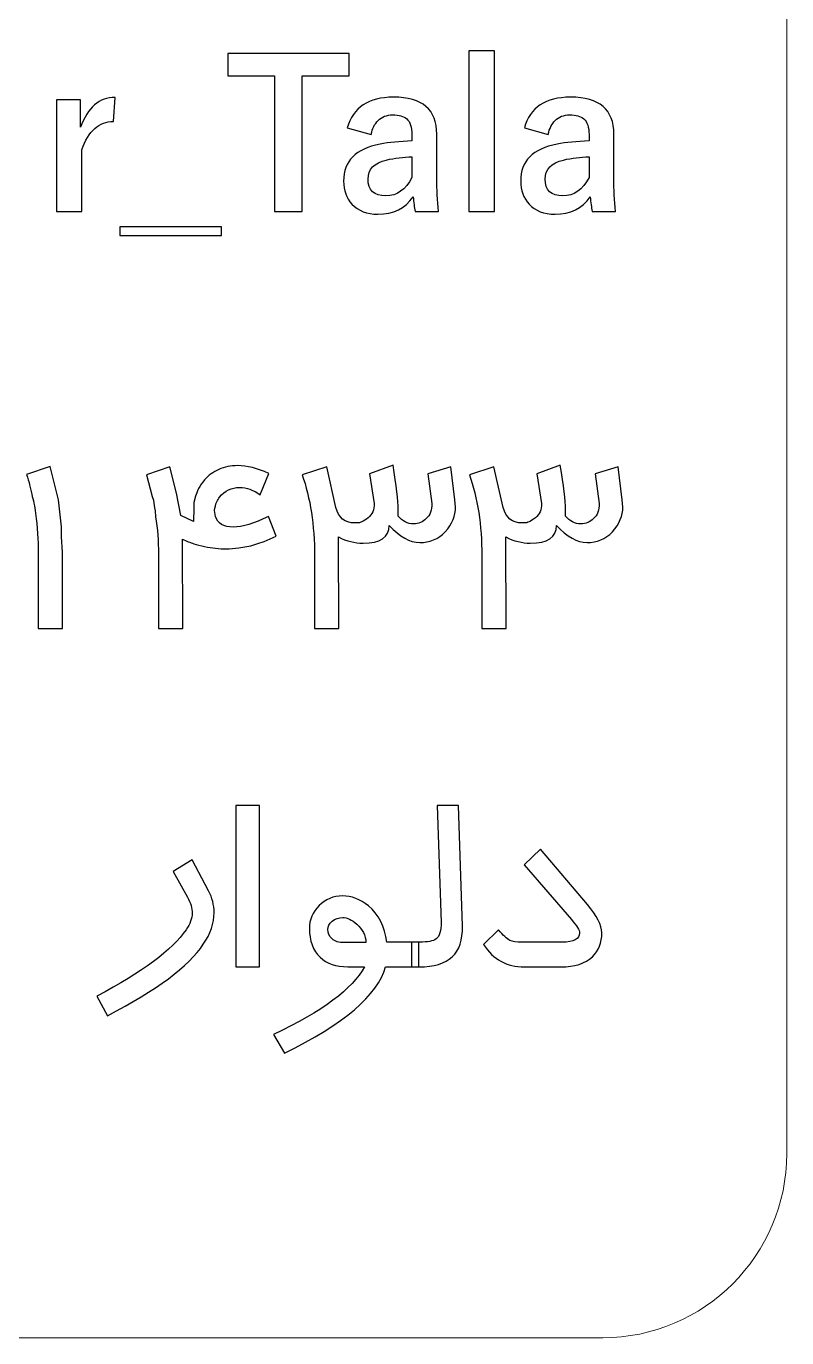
# Model space of a CAD drawing. Header units: millimetres. Extents: x -138.6 to -38.8, y 60 to 134.7.
# Drawn here: x -51.24 to -38.85, y 94.71 to 116.08 of the extents above; entities that cross this region are included whole.
import ezdxf

# ---------------------------------------------------------------- set-up
doc = ezdxf.new("R2010")
doc.units = ezdxf.units.MM
doc.header["$MEASUREMENT"] = 0
doc.layers.add('Layer 1', color=7, linetype='Continuous')

msp = doc.modelspace()

# ---------------------------------------------------------------- linework, layer by layer
at = {"layer": 'Layer 1', "color": 250, "lineweight": 18}
msp.add_open_spline([(-75.8499, 134.7069), (-75.8499, 134.7069), (-41.8499, 134.7069), (-41.8499, 134.7069), (-40.1976, 134.7069), (-38.8499, 133.3592), (-38.8499, 131.7069), (-38.8499, 131.7069), (-38.8499, 97.7069), (-38.8499, 97.7069), (-38.8499, 96.0546), (-40.1976, 94.7069), (-41.8499, 94.7069), (-41.8499, 94.7069), (-75.8499, 94.7069), (-75.8499, 94.7069), (-77.5022, 94.7069), (-78.8499, 96.0546), (-78.8499, 97.7069), (-78.8499, 97.7069), (-78.8499, 131.7069), (-78.8499, 131.7069), (-78.8499, 133.3592), (-77.5022, 134.7069), (-75.8499, 134.7069)], degree=3, knots=[0, 0, 0, 0, 0.125, 0.125, 0.125, 0.25, 0.25, 0.25, 0.375, 0.375, 0.375, 0.5, 0.5, 0.5, 0.625, 0.625, 0.625, 0.75, 0.75, 0.75, 0.875, 0.875, 0.875, 1, 1, 1, 1], dxfattribs=at)
at = {"layer": 'Layer 1', "color": 250}
for points, knots in [([(-45.9826, 115.6298), (-45.9826, 115.6298), (-45.9826, 115.2689), (-45.9826, 115.2689), (-45.9826, 115.2689), (-46.7486, 115.2689), (-46.7486, 115.2689), (-46.7486, 115.2689), (-46.7486, 113.0565), (-46.7486, 113.0565), (-46.7486, 113.0565), (-47.2002, 113.0565), (-47.2002, 113.0565), (-47.2002, 113.0565), (-47.2002, 115.2689), (-47.2002, 115.2689), (-47.2002, 115.2689), (-47.9596, 115.2689), (-47.9596, 115.2689), (-47.9596, 115.2689), (-47.9596, 115.6298), (-47.9596, 115.6298), (-47.9596, 115.6298), (-45.9826, 115.6298), (-45.9826, 115.6298)], [0, 0, 0, 0, 0.125, 0.125, 0.125, 0.25, 0.25, 0.25, 0.375, 0.375, 0.375, 0.5, 0.5, 0.5, 0.625, 0.625, 0.625, 0.75, 0.75, 0.75, 0.875, 0.875, 0.875, 1, 1, 1, 1]), ([(-43.611, 115.6762), (-43.611, 115.6762), (-43.611, 113.0565), (-43.611, 113.0565), (-43.611, 113.0565), (-44.0288, 113.0565), (-44.0288, 113.0565), (-44.0288, 113.0565), (-44.0288, 115.6762), (-44.0288, 115.6762), (-44.0288, 115.6762), (-43.611, 115.6762), (-43.611, 115.6762)], [0, 0, 0, 0, 0.25, 0.25, 0.25, 0.5, 0.5, 0.5, 0.75, 0.75, 0.75, 1, 1, 1, 1]), ([(-49.7961, 114.9168), (-49.7961, 114.9168), (-49.8237, 114.5249), (-49.8237, 114.5249), (-50.0559, 114.5249), (-50.2278, 114.3713), (-50.3405, 114.0635), (-50.3405, 114.0635), (-50.3405, 113.0565), (-50.3405, 113.0565), (-50.3405, 113.0565), (-50.7517, 113.0565), (-50.7517, 113.0565), (-50.7517, 113.0565), (-50.7517, 114.877), (-50.7517, 114.877), (-50.7517, 114.877), (-50.3598, 114.877), (-50.3598, 114.877), (-50.3598, 114.877), (-50.3598, 114.4293), (-50.3598, 114.4293), (-50.2421, 114.7543), (-50.0542, 114.9168), (-49.7961, 114.9168)], [0, 0, 0, 0, 0.125, 0.125, 0.125, 0.25, 0.25, 0.25, 0.375, 0.375, 0.375, 0.5, 0.5, 0.5, 0.625, 0.625, 0.625, 0.75, 0.75, 0.75, 0.875, 0.875, 0.875, 1, 1, 1, 1]), ([(-46.0119, 114.4183), (-45.9179, 114.7527), (-45.667, 114.9201), (-45.2591, 114.9201), (-44.7882, 114.9201), (-44.5533, 114.7189), (-44.5533, 114.316), (-44.5533, 114.316), (-44.5533, 113.5942), (-44.5533, 113.5942), (-44.5533, 113.4179), (-44.5434, 113.2389), (-44.524, 113.0565), (-44.524, 113.0565), (-44.9076, 113.0565), (-44.9076, 113.0565), (-44.9198, 113.1244), (-44.9297, 113.204), (-44.9385, 113.2952), (-45.069, 113.1073), (-45.2602, 113.0134), (-45.5117, 113.0134), (-45.6918, 113.0134), (-45.8333, 113.0686), (-45.9361, 113.1786), (-46.0268, 113.2759), (-46.0721, 113.4008), (-46.0721, 113.5544), (-46.0721, 113.8783), (-45.8737, 114.0789), (-45.478, 114.1552), (-45.3309, 114.1834), (-45.1574, 114.2005), (-44.9579, 114.2072), (-44.9579, 114.2072), (-44.9579, 114.3105), (-44.9579, 114.3105), (-44.9579, 114.431), (-44.9866, 114.5167), (-45.0436, 114.5675), (-45.0933, 114.6106), (-45.1701, 114.6316), (-45.2735, 114.6316), (-45.3685, 114.6316), (-45.4476, 114.6012), (-45.51, 114.5399), (-45.5675, 114.4835), (-45.6045, 114.4083), (-45.6217, 114.3133), (-45.6217, 114.3133), (-46.0119, 114.4183), (-46.0119, 114.4183)], [0, 0, 0, 0, 0.0588235, 0.0588235, 0.0588235, 0.1176471, 0.1176471, 0.1176471, 0.1764706, 0.1764706, 0.1764706, 0.2352941, 0.2352941, 0.2352941, 0.2941176, 0.2941176, 0.2941176, 0.3529412, 0.3529412, 0.3529412, 0.4117647, 0.4117647, 0.4117647, 0.4705882, 0.4705882, 0.4705882, 0.5294118, 0.5294118, 0.5294118, 0.5882353, 0.5882353, 0.5882353, 0.6470588, 0.6470588, 0.6470588, 0.7058824, 0.7058824, 0.7058824, 0.7647059, 0.7647059, 0.7647059, 0.8235294, 0.8235294, 0.8235294, 0.8823529, 0.8823529, 0.8823529, 0.9411765, 0.9411765, 0.9411765, 1, 1, 1, 1]), ([(-43.1263, 114.4183), (-43.0323, 114.7527), (-42.7814, 114.9201), (-42.3735, 114.9201), (-41.9026, 114.9201), (-41.6677, 114.7189), (-41.6677, 114.316), (-41.6677, 114.316), (-41.6677, 113.5942), (-41.6677, 113.5942), (-41.6677, 113.4179), (-41.6578, 113.2389), (-41.6384, 113.0565), (-41.6384, 113.0565), (-42.022, 113.0565), (-42.022, 113.0565), (-42.0342, 113.1244), (-42.0441, 113.204), (-42.0529, 113.2952), (-42.1834, 113.1073), (-42.3746, 113.0134), (-42.6261, 113.0134), (-42.8062, 113.0134), (-42.9477, 113.0686), (-43.0505, 113.1786), (-43.1412, 113.2759), (-43.1865, 113.4008), (-43.1865, 113.5544), (-43.1865, 113.8783), (-42.9881, 114.0789), (-42.5924, 114.1552), (-42.4453, 114.1834), (-42.2718, 114.2005), (-42.0723, 114.2072), (-42.0723, 114.2072), (-42.0723, 114.3105), (-42.0723, 114.3105), (-42.0723, 114.431), (-42.101, 114.5167), (-42.158, 114.5675), (-42.2077, 114.6106), (-42.2845, 114.6316), (-42.3879, 114.6316), (-42.4829, 114.6316), (-42.562, 114.6012), (-42.6244, 114.5399), (-42.6819, 114.4835), (-42.7189, 114.4083), (-42.7361, 114.3133), (-42.7361, 114.3133), (-43.1263, 114.4183), (-43.1263, 114.4183)], [0, 0, 0, 0, 0.0588235, 0.0588235, 0.0588235, 0.1176471, 0.1176471, 0.1176471, 0.1764706, 0.1764706, 0.1764706, 0.2352941, 0.2352941, 0.2352941, 0.2941176, 0.2941176, 0.2941176, 0.3529412, 0.3529412, 0.3529412, 0.4117647, 0.4117647, 0.4117647, 0.4705882, 0.4705882, 0.4705882, 0.5294118, 0.5294118, 0.5294118, 0.5882353, 0.5882353, 0.5882353, 0.6470588, 0.6470588, 0.6470588, 0.7058824, 0.7058824, 0.7058824, 0.7647059, 0.7647059, 0.7647059, 0.8235294, 0.8235294, 0.8235294, 0.8823529, 0.8823529, 0.8823529, 0.9411765, 0.9411765, 0.9411765, 1, 1, 1, 1]), ([(-44.9579, 113.9496), (-45.0972, 113.9463), (-45.2364, 113.9286), (-45.3757, 113.896), (-45.5741, 113.8485), (-45.6736, 113.7457), (-45.6736, 113.5865), (-45.6736, 113.403), (-45.5763, 113.3113), (-45.3823, 113.3113), (-45.2049, 113.3113), (-45.0634, 113.4113), (-44.9579, 113.6108), (-44.9579, 113.6108), (-44.9579, 113.9496), (-44.9579, 113.9496)], [0, 0, 0, 0, 0.2, 0.2, 0.2, 0.4, 0.4, 0.4, 0.6, 0.6, 0.6, 0.8, 0.8, 0.8, 1, 1, 1, 1]), ([(-42.0723, 113.9496), (-42.2116, 113.9463), (-42.3508, 113.9286), (-42.4901, 113.896), (-42.6885, 113.8485), (-42.788, 113.7457), (-42.788, 113.5865), (-42.788, 113.403), (-42.6907, 113.3113), (-42.4967, 113.3113), (-42.3193, 113.3113), (-42.1778, 113.4113), (-42.0723, 113.6108), (-42.0723, 113.6108), (-42.0723, 113.9496), (-42.0723, 113.9496)], [0, 0, 0, 0, 0.2, 0.2, 0.2, 0.4, 0.4, 0.4, 0.6, 0.6, 0.6, 0.8, 0.8, 0.8, 1, 1, 1, 1]), ([(-48.0618, 112.8078), (-48.0618, 112.8078), (-48.0618, 112.6652), (-48.0618, 112.6652), (-48.0618, 112.6652), (-49.7198, 112.6652), (-49.7198, 112.6652), (-49.7198, 112.6652), (-49.7198, 112.8078), (-49.7198, 112.8078), (-49.7198, 112.8078), (-48.0618, 112.8078), (-48.0618, 112.8078)], [0, 0, 0, 0, 0.25, 0.25, 0.25, 0.5, 0.5, 0.5, 0.75, 0.75, 0.75, 1, 1, 1, 1]), ([(-50.6527, 106.2626), (-50.6527, 106.2626), (-51.0485, 106.2626), (-51.0485, 106.2626), (-51.0485, 106.2626), (-51.0485, 107.5067), (-51.0485, 107.5067), (-51.0485, 107.6987), (-51.0638, 107.9109), (-51.0934, 108.1427), (-51.1061, 108.2535), (-51.1272, 108.3566), (-51.1551, 108.4531), (-51.1551, 108.4531), (-51.1898, 108.6019), (-51.1898, 108.6019), (-51.1991, 108.6569), (-51.2169, 108.7136), (-51.2414, 108.7736), (-51.2414, 108.7736), (-50.8557, 108.903), (-50.8557, 108.903), (-50.8557, 108.903), (-50.7187, 108.3583), (-50.7187, 108.3583), (-50.7187, 108.3583), (-50.6713, 107.9194), (-50.6713, 107.9194), (-50.6713, 107.9194), (-50.6713, 107.8424), (-50.6713, 107.8424), (-50.6713, 107.8424), (-50.6671, 107.7579), (-50.6671, 107.7579), (-50.6671, 107.7579), (-50.6527, 107.5067), (-50.6527, 107.5067), (-50.6527, 107.5067), (-50.6527, 106.2626), (-50.6527, 106.2626)], [0, 0, 0, 0, 0.0769231, 0.0769231, 0.0769231, 0.1538462, 0.1538462, 0.1538462, 0.2307692, 0.2307692, 0.2307692, 0.3076923, 0.3076923, 0.3076923, 0.3846154, 0.3846154, 0.3846154, 0.4615385, 0.4615385, 0.4615385, 0.5384615, 0.5384615, 0.5384615, 0.6153846, 0.6153846, 0.6153846, 0.6923077, 0.6923077, 0.6923077, 0.7692308, 0.7692308, 0.7692308, 0.8461538, 0.8461538, 0.8461538, 0.9230769, 0.9230769, 0.9230769, 1, 1, 1, 1]), ([(-47.1699, 107.7655), (-47.1699, 107.7655), (-47.2663, 107.7232), (-47.2663, 107.7232), (-47.2663, 107.7232), (-47.3678, 107.6834), (-47.3678, 107.6834), (-47.3678, 107.6834), (-47.4693, 107.6488), (-47.4693, 107.6488), (-47.4693, 107.6488), (-47.586, 107.6115), (-47.586, 107.6115), (-47.586, 107.6115), (-47.7788, 107.5769), (-47.7788, 107.5769), (-47.8516, 107.5667), (-47.9192, 107.5616), (-47.9827, 107.5616), (-48.0977, 107.5616), (-48.2161, 107.5743), (-48.3379, 107.5989), (-48.4005, 107.6115), (-48.4588, 107.6276), (-48.5146, 107.6454), (-48.5705, 107.6631), (-48.6322, 107.6877), (-48.699, 107.719), (-48.699, 107.719), (-48.6931, 106.2626), (-48.6931, 106.2626), (-48.6931, 106.2626), (-49.0889, 106.2626), (-49.0889, 106.2626), (-49.0889, 106.2626), (-49.0889, 107.4745), (-49.0889, 107.4745), (-49.0889, 107.6877), (-49.1041, 107.8906), (-49.1354, 108.0843), (-49.1354, 108.0843), (-49.143, 108.1782), (-49.143, 108.1782), (-49.143, 108.1782), (-49.1557, 108.2306), (-49.1557, 108.2306), (-49.1557, 108.2306), (-49.1633, 108.3076), (-49.1633, 108.3076), (-49.1633, 108.3076), (-49.1726, 108.355), (-49.1726, 108.355), (-49.1726, 108.355), (-49.1904, 108.4142), (-49.1904, 108.4142), (-49.1904, 108.4142), (-49.2817, 108.7685), (-49.2817, 108.7685), (-49.2817, 108.7685), (-48.9028, 108.8971), (-48.9028, 108.8971), (-48.9028, 108.8971), (-48.7971, 108.4708), (-48.7971, 108.4708), (-48.7971, 108.4708), (-48.7252, 108.1046), (-48.7252, 108.1046), (-48.7252, 108.1046), (-48.518, 108.0074), (-48.518, 108.0074), (-48.518, 108.0074), (-48.5104, 108.2306), (-48.5104, 108.2306), (-48.5104, 108.2738), (-48.5104, 108.3017), (-48.5104, 108.3144), (-48.5104, 108.3144), (-48.485, 108.4167), (-48.485, 108.4167), (-48.4757, 108.4539), (-48.458, 108.4962), (-48.4343, 108.5427), (-48.4098, 108.5884), (-48.3776, 108.6357), (-48.3379, 108.684), (-48.2744, 108.7567), (-48.1975, 108.8134), (-48.1061, 108.8548), (-48.0156, 108.8962), (-47.9125, 108.9165), (-47.7991, 108.9165), (-47.6469, 108.9165), (-47.4777, 108.8742), (-47.2908, 108.7905), (-47.2908, 108.7905), (-47.4245, 108.4548), (-47.4245, 108.4548), (-47.4245, 108.4548), (-47.4295, 108.4395), (-47.4295, 108.4395), (-47.5403, 108.5207), (-47.6537, 108.5613), (-47.7695, 108.5613), (-47.8981, 108.5613), (-48.0063, 108.508), (-48.0935, 108.4015), (-48.1104, 108.3803), (-48.1247, 108.355), (-48.1383, 108.3254), (-48.1577, 108.2814), (-48.1704, 108.234), (-48.1755, 108.185), (-48.1755, 108.185), (-48.1577, 108.0894), (-48.1577, 108.0894), (-48.1231, 107.9744), (-48.0275, 107.9169), (-47.871, 107.9169), (-47.7205, 107.9169), (-47.5285, 107.9744), (-47.2959, 108.0894), (-47.2959, 108.0894), (-47.1699, 107.7655), (-47.1699, 107.7655)], [0, 0, 0, 0, 0.0243902, 0.0243902, 0.0243902, 0.0487805, 0.0487805, 0.0487805, 0.0731707, 0.0731707, 0.0731707, 0.097561, 0.097561, 0.097561, 0.1219512, 0.1219512, 0.1219512, 0.1463415, 0.1463415, 0.1463415, 0.1707317, 0.1707317, 0.1707317, 0.195122, 0.195122, 0.195122, 0.2195122, 0.2195122, 0.2195122, 0.2439024, 0.2439024, 0.2439024, 0.2682927, 0.2682927, 0.2682927, 0.2926829, 0.2926829, 0.2926829, 0.3170732, 0.3170732, 0.3170732, 0.3414634, 0.3414634, 0.3414634, 0.3658537, 0.3658537, 0.3658537, 0.3902439, 0.3902439, 0.3902439, 0.4146341, 0.4146341, 0.4146341, 0.4390244, 0.4390244, 0.4390244, 0.4634146, 0.4634146, 0.4634146, 0.4878049, 0.4878049, 0.4878049, 0.5121951, 0.5121951, 0.5121951, 0.5365854, 0.5365854, 0.5365854, 0.5609756, 0.5609756, 0.5609756, 0.5853659, 0.5853659, 0.5853659, 0.6097561, 0.6097561, 0.6097561, 0.6341463, 0.6341463, 0.6341463, 0.6585366, 0.6585366, 0.6585366, 0.6829268, 0.6829268, 0.6829268, 0.7073171, 0.7073171, 0.7073171, 0.7317073, 0.7317073, 0.7317073, 0.7560976, 0.7560976, 0.7560976, 0.7804878, 0.7804878, 0.7804878, 0.804878, 0.804878, 0.804878, 0.8292683, 0.8292683, 0.8292683, 0.8536585, 0.8536585, 0.8536585, 0.8780488, 0.8780488, 0.8780488, 0.902439, 0.902439, 0.902439, 0.9268293, 0.9268293, 0.9268293, 0.9512195, 0.9512195, 0.9512195, 0.9756098, 0.9756098, 0.9756098, 1, 1, 1, 1]), ([(-44.2469, 108.2408), (-44.2469, 108.1038), (-44.3028, 107.9693), (-44.4152, 107.8365), (-44.5311, 107.7206), (-44.6698, 107.6631), (-44.8313, 107.6631), (-44.9912, 107.6631), (-45.157, 107.757), (-45.3286, 107.9439), (-45.3286, 107.7502), (-45.4716, 107.653), (-45.7558, 107.653), (-45.8894, 107.653), (-46.0222, 107.6868), (-46.1549, 107.7545), (-46.1549, 107.7545), (-46.1499, 106.2626), (-46.1499, 106.2626), (-46.1499, 106.2626), (-46.5457, 106.2626), (-46.5457, 106.2626), (-46.5457, 106.2626), (-46.5457, 107.4449), (-46.5457, 107.4449), (-46.5457, 107.9473), (-46.6133, 108.3888), (-46.7487, 108.7694), (-46.7487, 108.7694), (-46.3478, 108.8971), (-46.3478, 108.8971), (-46.3478, 108.8971), (-46.1964, 108.234), (-46.1964, 108.234), (-46.1533, 108.0666), (-46.0518, 107.9828), (-45.8911, 107.9828), (-45.8911, 107.9828), (-45.8462, 107.9828), (-45.8462, 107.9828), (-45.8251, 107.9828), (-45.8006, 107.9887), (-45.7735, 108.0014), (-45.7464, 108.0133), (-45.7126, 108.0361), (-45.6729, 108.0682), (-45.6052, 108.1224), (-45.5714, 108.1985), (-45.5714, 108.2983), (-45.5714, 108.2983), (-45.6483, 108.7812), (-45.6483, 108.7812), (-45.6483, 108.7812), (-45.2669, 108.9233), (-45.2669, 108.9233), (-45.2094, 108.5892), (-45.1806, 108.3482), (-45.1806, 108.201), (-45.1806, 108.201), (-45.1806, 108.0945), (-45.1806, 108.0945), (-45.1113, 108.0099), (-45.0284, 107.9676), (-44.9328, 107.9676), (-44.8516, 107.9676), (-44.7823, 107.9964), (-44.7239, 108.0547), (-44.663, 108.1105), (-44.6326, 108.1917), (-44.6326, 108.2983), (-44.6326, 108.2983), (-44.6994, 108.7812), (-44.6994, 108.7812), (-44.6994, 108.7812), (-44.3239, 108.8971), (-44.3239, 108.8971), (-44.3239, 108.8971), (-44.2571, 108.36), (-44.2571, 108.36), (-44.2571, 108.36), (-44.2469, 108.2408), (-44.2469, 108.2408)], [0, 0, 0, 0, 0.037037, 0.037037, 0.037037, 0.0740741, 0.0740741, 0.0740741, 0.1111111, 0.1111111, 0.1111111, 0.1481481, 0.1481481, 0.1481481, 0.1851852, 0.1851852, 0.1851852, 0.2222222, 0.2222222, 0.2222222, 0.2592593, 0.2592593, 0.2592593, 0.2962963, 0.2962963, 0.2962963, 0.3333333, 0.3333333, 0.3333333, 0.3703704, 0.3703704, 0.3703704, 0.4074074, 0.4074074, 0.4074074, 0.4444444, 0.4444444, 0.4444444, 0.4814815, 0.4814815, 0.4814815, 0.5185185, 0.5185185, 0.5185185, 0.5555556, 0.5555556, 0.5555556, 0.5925926, 0.5925926, 0.5925926, 0.6296296, 0.6296296, 0.6296296, 0.6666667, 0.6666667, 0.6666667, 0.7037037, 0.7037037, 0.7037037, 0.7407407, 0.7407407, 0.7407407, 0.7777778, 0.7777778, 0.7777778, 0.8148148, 0.8148148, 0.8148148, 0.8518519, 0.8518519, 0.8518519, 0.8888889, 0.8888889, 0.8888889, 0.9259259, 0.9259259, 0.9259259, 0.962963, 0.962963, 0.962963, 1, 1, 1, 1]), ([(-41.521, 108.2408), (-41.521, 108.1038), (-41.5769, 107.9693), (-41.6893, 107.8365), (-41.8052, 107.7206), (-41.9439, 107.6631), (-42.1054, 107.6631), (-42.2653, 107.6631), (-42.4311, 107.757), (-42.6027, 107.9439), (-42.6027, 107.7502), (-42.7457, 107.653), (-43.0299, 107.653), (-43.1635, 107.653), (-43.2963, 107.6868), (-43.429, 107.7545), (-43.429, 107.7545), (-43.424, 106.2626), (-43.424, 106.2626), (-43.424, 106.2626), (-43.8198, 106.2626), (-43.8198, 106.2626), (-43.8198, 106.2626), (-43.8198, 107.4449), (-43.8198, 107.4449), (-43.8198, 107.9473), (-43.8874, 108.3888), (-44.0228, 108.7694), (-44.0228, 108.7694), (-43.6219, 108.8971), (-43.6219, 108.8971), (-43.6219, 108.8971), (-43.4705, 108.234), (-43.4705, 108.234), (-43.4274, 108.0666), (-43.3259, 107.9828), (-43.1652, 107.9828), (-43.1652, 107.9828), (-43.1203, 107.9828), (-43.1203, 107.9828), (-43.0992, 107.9828), (-43.0747, 107.9887), (-43.0476, 108.0014), (-43.0205, 108.0133), (-42.9867, 108.0361), (-42.947, 108.0682), (-42.8793, 108.1224), (-42.8455, 108.1985), (-42.8455, 108.2983), (-42.8455, 108.2983), (-42.9224, 108.7812), (-42.9224, 108.7812), (-42.9224, 108.7812), (-42.541, 108.9233), (-42.541, 108.9233), (-42.4835, 108.5892), (-42.4547, 108.3482), (-42.4547, 108.201), (-42.4547, 108.201), (-42.4547, 108.0945), (-42.4547, 108.0945), (-42.3854, 108.0099), (-42.3025, 107.9676), (-42.2069, 107.9676), (-42.1257, 107.9676), (-42.0564, 107.9964), (-41.998, 108.0547), (-41.9371, 108.1105), (-41.9067, 108.1917), (-41.9067, 108.2983), (-41.9067, 108.2983), (-41.9735, 108.7812), (-41.9735, 108.7812), (-41.9735, 108.7812), (-41.598, 108.8971), (-41.598, 108.8971), (-41.598, 108.8971), (-41.5312, 108.36), (-41.5312, 108.36), (-41.5312, 108.36), (-41.521, 108.2408), (-41.521, 108.2408)], [0, 0, 0, 0, 0.037037, 0.037037, 0.037037, 0.0740741, 0.0740741, 0.0740741, 0.1111111, 0.1111111, 0.1111111, 0.1481481, 0.1481481, 0.1481481, 0.1851852, 0.1851852, 0.1851852, 0.2222222, 0.2222222, 0.2222222, 0.2592593, 0.2592593, 0.2592593, 0.2962963, 0.2962963, 0.2962963, 0.3333333, 0.3333333, 0.3333333, 0.3703704, 0.3703704, 0.3703704, 0.4074074, 0.4074074, 0.4074074, 0.4444444, 0.4444444, 0.4444444, 0.4814815, 0.4814815, 0.4814815, 0.5185185, 0.5185185, 0.5185185, 0.5555556, 0.5555556, 0.5555556, 0.5925926, 0.5925926, 0.5925926, 0.6296296, 0.6296296, 0.6296296, 0.6666667, 0.6666667, 0.6666667, 0.7037037, 0.7037037, 0.7037037, 0.7407407, 0.7407407, 0.7407407, 0.7777778, 0.7777778, 0.7777778, 0.8148148, 0.8148148, 0.8148148, 0.8518519, 0.8518519, 0.8518519, 0.8888889, 0.8888889, 0.8888889, 0.9259259, 0.9259259, 0.9259259, 0.962963, 0.962963, 0.962963, 1, 1, 1, 1]), ([(-47.4441, 100.7495), (-47.4441, 100.7495), (-47.8258, 100.7495), (-47.8258, 100.7495), (-47.8258, 100.7495), (-47.8258, 103.382), (-47.8258, 103.382), (-47.8258, 103.382), (-47.4441, 103.382), (-47.4441, 103.382), (-47.4441, 103.382), (-47.4441, 100.7495), (-47.4441, 100.7495)], [0, 0, 0, 0, 0.25, 0.25, 0.25, 0.5, 0.5, 0.5, 0.75, 0.75, 0.75, 1, 1, 1, 1]), ([(-44.1367, 101.4106), (-44.1227, 100.9699), (-44.3586, 100.7495), (-44.8435, 100.7495), (-44.8435, 100.7495), (-44.9661, 100.7495), (-44.9661, 100.7495), (-44.9661, 100.7495), (-44.9661, 101.1522), (-44.9661, 101.1522), (-44.9661, 101.1522), (-44.8365, 101.1522), (-44.8365, 101.1522), (-44.7031, 101.1522), (-44.6131, 101.1693), (-44.5657, 101.2042), (-44.5068, 101.2492), (-44.4796, 101.3399), (-44.4843, 101.4749), (-44.4843, 101.4749), (-44.5456, 103.3773), (-44.5456, 103.3773), (-44.5456, 103.3773), (-44.198, 103.3773), (-44.198, 103.3773), (-44.198, 103.3773), (-44.1367, 101.4106), (-44.1367, 101.4106)], [0, 0, 0, 0, 0.1111111, 0.1111111, 0.1111111, 0.2222222, 0.2222222, 0.2222222, 0.3333333, 0.3333333, 0.3333333, 0.4444444, 0.4444444, 0.4444444, 0.5555556, 0.5555556, 0.5555556, 0.6666667, 0.6666667, 0.6666667, 0.7777778, 0.7777778, 0.7777778, 0.8888889, 0.8888889, 0.8888889, 1, 1, 1, 1]), ([(-41.8634, 101.3043), (-41.8634, 101.1421), (-41.9154, 101.0125), (-42.0178, 100.9156), (-42.135, 100.8046), (-42.3064, 100.7495), (-42.5337, 100.7495), (-42.5337, 100.7495), (-43.1249, 100.7495), (-43.1249, 100.7495), (-43.4143, 100.7495), (-43.6362, 100.8706), (-43.7906, 101.1134), (-43.7906, 101.1134), (-43.5478, 101.3562), (-43.5478, 101.3562), (-43.4733, 101.2639), (-43.4112, 101.2057), (-43.3616, 101.1817), (-43.3205, 101.1615), (-43.2537, 101.1522), (-43.1614, 101.1522), (-43.1614, 101.1522), (-42.5112, 101.1522), (-42.5112, 101.1522), (-42.3219, 101.1522), (-42.2273, 101.2026), (-42.2273, 101.3043), (-42.2273, 101.3462), (-42.2715, 101.4191), (-42.3592, 101.5223), (-42.3592, 101.5223), (-43.1273, 102.413), (-43.1273, 102.413), (-43.1273, 102.413), (-42.8612, 102.6682), (-42.8612, 102.6682), (-42.8612, 102.6682), (-42.1, 101.7659), (-42.1, 101.7659), (-41.9426, 101.5805), (-41.8634, 101.4268), (-41.8634, 101.3043)], [0, 0, 0, 0, 0.0714286, 0.0714286, 0.0714286, 0.1428571, 0.1428571, 0.1428571, 0.2142857, 0.2142857, 0.2142857, 0.2857143, 0.2857143, 0.2857143, 0.3571429, 0.3571429, 0.3571429, 0.4285714, 0.4285714, 0.4285714, 0.5, 0.5, 0.5, 0.5714286, 0.5714286, 0.5714286, 0.6428571, 0.6428571, 0.6428571, 0.7142857, 0.7142857, 0.7142857, 0.7857143, 0.7857143, 0.7857143, 0.8571429, 0.8571429, 0.8571429, 0.9285714, 0.9285714, 0.9285714, 1, 1, 1, 1]), ([(-48.2711, 101.9886), (-48.2122, 101.8745), (-48.1827, 101.7574), (-48.1827, 101.6363), (-48.1827, 101.4633), (-48.2409, 101.2903), (-48.358, 101.1181), (-48.597, 100.7588), (-49.1183, 100.3709), (-49.9214, 99.9543), (-49.9214, 99.9543), (-50.092, 100.2724), (-50.092, 100.2724), (-49.3496, 100.665), (-48.8654, 101.025), (-48.6396, 101.3539), (-48.5729, 101.4493), (-48.5396, 101.5401), (-48.5396, 101.6247), (-48.5396, 101.703), (-48.5652, 101.7907), (-48.6171, 101.8861), (-48.6171, 101.8861), (-48.8484, 102.302), (-48.8484, 102.302), (-48.8484, 102.302), (-48.5372, 102.4929), (-48.5372, 102.4929), (-48.5372, 102.4929), (-48.2711, 101.9886), (-48.2711, 101.9886)], [0, 0, 0, 0, 0.1, 0.1, 0.1, 0.2, 0.2, 0.2, 0.3, 0.3, 0.3, 0.4, 0.4, 0.4, 0.5, 0.5, 0.5, 0.6, 0.6, 0.6, 0.7, 0.7, 0.7, 0.8, 0.8, 0.8, 0.9, 0.9, 0.9, 1, 1, 1, 1]), ([(-44.8458, 100.7495), (-44.8458, 100.7495), (-45.3873, 100.7495), (-45.3873, 100.7495), (-45.5161, 100.2887), (-46.0662, 99.8201), (-47.0368, 99.3421), (-47.0368, 99.3421), (-47.2145, 99.647), (-47.2145, 99.647), (-46.4177, 100.0241), (-45.9235, 100.3926), (-45.7326, 100.7519), (-45.7326, 100.7519), (-46.0034, 100.7519), (-46.0034, 100.7519), (-46.1958, 100.7519), (-46.3463, 100.8031), (-46.4549, 100.9062), (-46.5721, 101.0156), (-46.6303, 101.1731), (-46.6303, 101.3795), (-46.6303, 101.5184), (-46.5775, 101.641), (-46.472, 101.7473), (-46.3672, 101.8536), (-46.2392, 101.9063), (-46.0895, 101.9063), (-45.9421, 101.9063), (-45.8024, 101.852), (-45.669, 101.7426), (-45.5006, 101.6053), (-45.3998, 101.4082), (-45.3664, 101.1522), (-45.3664, 101.1522), (-44.8458, 101.1522), (-44.8458, 101.1522), (-44.8458, 101.1522), (-44.8458, 100.7495), (-44.8458, 100.7495)], [0, 0, 0, 0, 0.0769231, 0.0769231, 0.0769231, 0.1538462, 0.1538462, 0.1538462, 0.2307692, 0.2307692, 0.2307692, 0.3076923, 0.3076923, 0.3076923, 0.3846154, 0.3846154, 0.3846154, 0.4615385, 0.4615385, 0.4615385, 0.5384615, 0.5384615, 0.5384615, 0.6153846, 0.6153846, 0.6153846, 0.6923077, 0.6923077, 0.6923077, 0.7692308, 0.7692308, 0.7692308, 0.8461538, 0.8461538, 0.8461538, 0.9230769, 0.9230769, 0.9230769, 1, 1, 1, 1]), ([(-45.7078, 101.1452), (-45.7117, 101.2616), (-45.7621, 101.3624), (-45.8575, 101.447), (-45.939, 101.5184), (-46.0158, 101.5541), (-46.0872, 101.5541), (-46.1523, 101.5541), (-46.209, 101.5339), (-46.2579, 101.4936), (-46.306, 101.454), (-46.33, 101.4098), (-46.33, 101.3609), (-46.33, 101.2988), (-46.3067, 101.2476), (-46.2586, 101.2065), (-46.2113, 101.1654), (-46.1477, 101.1452), (-46.0685, 101.1452), (-46.0685, 101.1452), (-45.7078, 101.1452), (-45.7078, 101.1452)], [0, 0, 0, 0, 0.1428571, 0.1428571, 0.1428571, 0.2857143, 0.2857143, 0.2857143, 0.4285714, 0.4285714, 0.4285714, 0.5714286, 0.5714286, 0.5714286, 0.7142857, 0.7142857, 0.7142857, 0.8571429, 0.8571429, 0.8571429, 1, 1, 1, 1])]:
    msp.add_open_spline(points, degree=3, knots=knots, dxfattribs=at)

doc.saveas('drawing.dxf')
